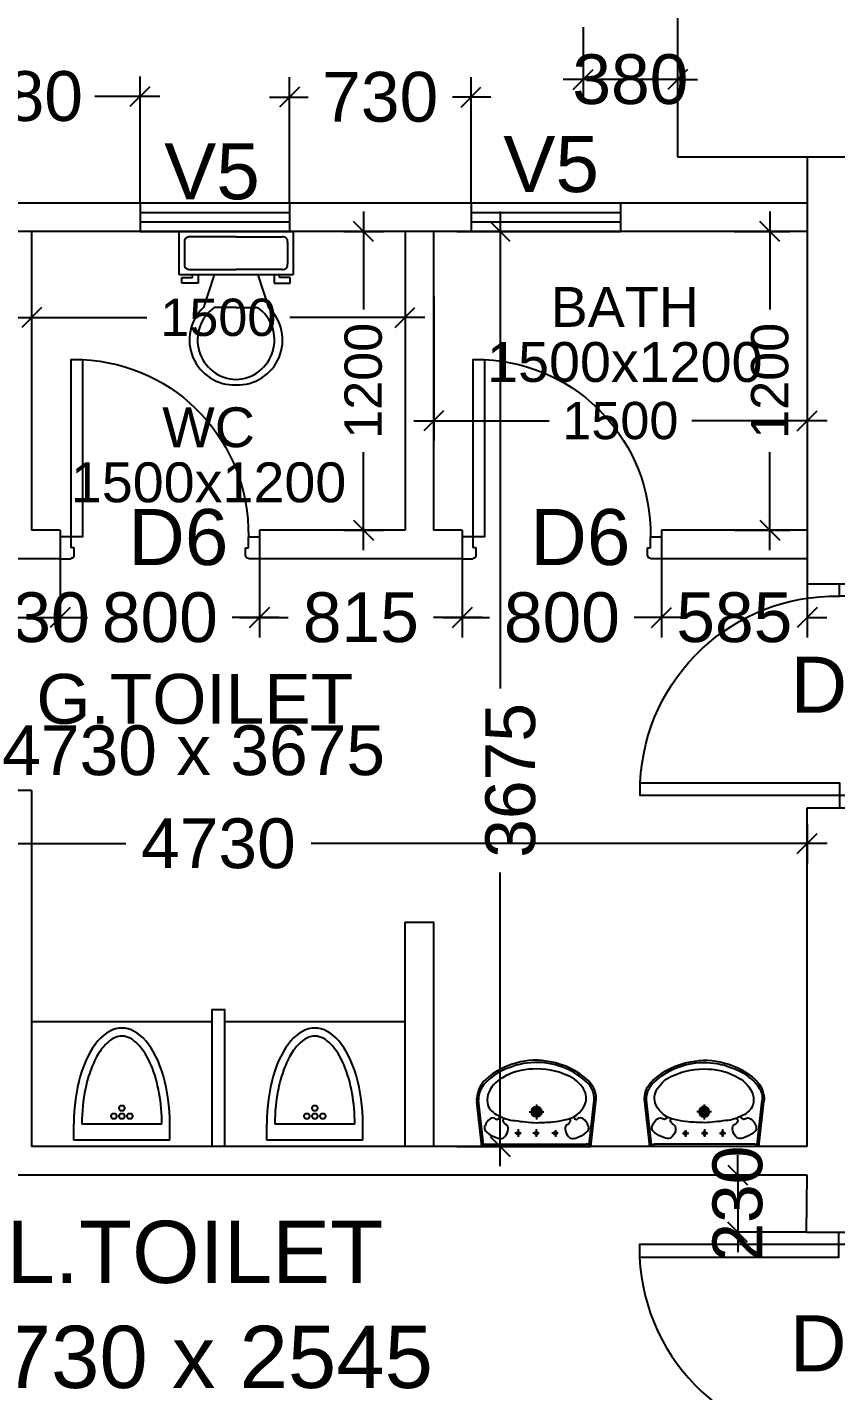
# Model space of a CAD drawing. Extents: x 7620542 to 7843793, y -6476226 to -6093835.
# Drawn here: x 7645176 to 7648424, y -6342722 to -6337245 of the extents above; entities that cross this region are included whole.
import ezdxf
from ezdxf.enums import TextEntityAlignment as Align

# ---------------------------------------------------------------- set-up
doc = ezdxf.new("R2010")
doc.units = 0
doc.header["$LTSCALE"] = 600
doc.header["$MEASUREMENT"] = 0
doc.header["$PDMODE"] = 35
doc.layers.get('0').update_dxf_attribs({"linetype": 'CONTINUOUS'})
doc.layers.get('Defpoints').update_dxf_attribs({"linetype": 'CONTINUOUS'})
for name, color, linetype in [('DIM-TEXT', 8, 'CONTINUOUS'), ('DOOR', 32, 'CONTINUOUS'), ('joinery', 7, 'CONTINUOUS'), ('LA-column', 3, 'CONTINUOUS'), ('Room Dim', 1, 'CONTINUOUS'), ('T Wall', 8, 'CONTINUOUS'), ('TEXT', 6, 'CONTINUOUS'), ('Toi-Euip', 8, 'CONTINUOUS'), ('toi-fix', 46, 'CONTINUOUS'), ('Wall', 1, 'CONTINUOUS'), ('Walls', 7, 'CONTINUOUS'), ('WIN', 151, 'CONTINUOUS'), ('Working Dim', 5, 'CONTINUOUS')]:
    doc.layers.add(name, color=color, linetype=linetype)
doc.styles.add('ari', font='arial.ttf')
doc.styles.add('ARIAL', font='arial.ttf')
doc.styles.add('RT', font='romant.shx')
doc.dimstyles.new('int. dim', dxfattribs={"dimtxt": 450, "dimasz": 80, "dimexe": 80, "dimexo": 0, "dimgap": 70, "dimtad": 0, "dimdec": 0, "dimzin": 12, "dimdsep": 46, "dimtxsty": 'ari', "dimblk": 'OBLIQUE', "dimcen": 2, "dimdle": 80, "dimclrd": 256, "dimclre": 256, "dimclrt": 6, "dimadec": 0, "dimazin": 0, "dimtfac": 1, "dimtdec": 0, "dimtix": 1, "dimtmove": 2, "dimatfit": 3, "dimfxl": 1, "dimtolj": 1, "dimtzin": 0, "dimlwd": -1, "dimlwe": -1, "dimarcsym": 0})
doc.dimstyles.new('TEXT', dxfattribs={"dimscale": 0, "dimtxt": 600, "dimasz": 300, "dimexe": 300, "dimexo": 30, "dimgap": 50, "dimtad": 0, "dimdec": 0, "dimzin": 0, "dimdsep": 46, "dimtxsty": 'RT', "dimblk": 'OBLIQUE', "dimcen": 0.09, "dimdle": 300, "dimclrd": 256, "dimclre": 256, "dimclrt": 170, "dimadec": 0, "dimazin": 0, "dimtfac": 1, "dimtdec": 0, "dimtofl": 0, "dimtmove": 2, "dimatfit": 3, "dimfxl": 1, "dimfrac": 2, "dimtolj": 1, "dimtzin": 0, "dimlwd": -1, "dimlwe": -1, "dimarcsym": 0})

# ---------------------------------------------------------------- blocks, each defined once
blk = doc.blocks.new('_Oblique')
at = {"color": 0, "linetype": 'ByBlock', "lineweight": -2}
blk.add_line((-0.5, -0.5), (0.5, 0.5), dxfattribs=at)
blk = doc.blocks.new('*D552')
at = {"layer": 'Defpoints', "color": 0, "transparency": 16777216}
for p in [(7647409, -6337245.4, 47.4), (7647789, -6337245.4, 47.4), (7647409, -6337455)]:
    blk.add_point(p, dxfattribs=at)
at = {"layer": 'Working Dim', "transparency": 16777216}
for p, q in [((7647409, -6337245.4), (7647409, -6337535)), ((7647789, -6337245.4), (7647789, -6337535)), ((7647409, -6337455), (7647329, -6337455)), ((7647789, -6337455), (7647409, -6337455)), ((7647789, -6337455), (7647869, -6337455))]:
    blk.add_line(p, q, dxfattribs=at)
at = {"layer": 'Working Dim', "transparency": 16777216, "xscale": 80, "yscale": 80, "zscale": 80}
blk.add_blockref('_Oblique', (7647409, -6337455), dxfattribs=at)
at = {"layer": 'Working Dim', "transparency": 16777216, "xscale": 80, "yscale": 80, "zscale": 80, "rotation": 180}
blk.add_blockref('_Oblique', (7647789, -6337455), dxfattribs=at)
at = {"layer": 'Working Dim', "color": 6, "transparency": 16777216, "insert": (7647599, -6337455), "char_height": 200, "attachment_point": 5, "style": 'ari'}
blk.add_mtext('\\A1;380', dxfattribs=at)
blk = doc.blocks.new('Z$W@#1841')
at = {"layer": 'DOOR'}
for p, q in [((-267.6, -167.4), (-317.3, -167.4)), ((-317.3, -167.4), (-317.3, -267.4)), ((-267.6, -217.9), (-267.6, -167.4)), ((-254.1, -217.9), (-267.6, -217.9)), ((-254.1, -253.9), (-254.1, -217.9)), ((519.5, -253.9), (519.5, -217.9)), ((519.5, -217.9), (533, -217.9)), ((533, -217.9), (533, -167.4)), ((533, -167.4), (582.7, -167.4)), ((582.7, -167.4), (582.7, -267.4)), ((-317.3, -267.4), (-267.6, -267.4)), ((-267.6, -267.4), (-267.6, -265.2)), ((-254.1, -253.9), (-256.3, -253.9)), ((519.5, -253.9), (521.7, -253.9)), ((533, -267.4), (533, -265.2)), ((582.7, -267.4), (533, -267.4))]:
    blk.add_line(p, q, dxfattribs=at)
blk.add_lwpolyline([(482.5, 633.2), (482.5, -167.4), (533, -167.4), (533, 633.2)], close=True, dxfattribs=at)
at = {"layer": 'DOOR', "color": 145}
blk.add_arc((518.4, -152.1), 786.1, 92.6177, 181.1129, dxfattribs=at)
at = {"layer": 'DOOR'}
for centre, start, end in [((-267.6, -253.9), 270, 0), ((533, -253.9), 180, 270)]:
    blk.add_arc(centre, 11.2, start, end, dxfattribs=at)
blk = doc.blocks.new('URI')
at = {"layer": 'toi-fix', "color": 8}
for p, q in [((0, 0), (0, 75)), ((412.5, 75), (37.5, 75)), ((450, 0), (450, 75)), ((450, 0), (0, 0))]:
    blk.add_line(p, q, dxfattribs=at)
for centre in [(225, 150), (187.5, 112.5), (225, 112.5), (262.5, 112.5)]:
    blk.add_circle(centre, 13, dxfattribs=at)
blk.add_ellipse((225, 75), major_axis=(0, -450), ratio=0.5, start_param=1.570796, end_param=4.712389, dxfattribs=at)
blk.add_open_spline([(412.5, 75), (412.5, 124.2), (408.2, 173.3), (391.4, 268.1), (378.3, 313.3), (348.4, 383.5), (332.7, 410.7), (302.5, 449), (288.3, 462.2), (261, 480.2), (247.9, 485), (222.9, 488.5), (210.7, 487.2), (184.7, 477.8), (170.9, 469.5), (143, 444.1), (129.1, 427.1), (103, 385.3), (91, 360.6), (70, 305.1), (61.2, 274.4), (43.3, 189.6), (37.5, 132.5), (37.5, 75.3), (37.5, 75.1), (37.5, 75)], degree=3, knots=[1.570797, 1.570797, 1.570797, 1.570797, 1.912721, 1.912721, 2.274933, 2.274933, 2.575852, 2.575852, 2.824182, 2.824182, 3.072511, 3.072511, 3.320841, 3.320841, 3.569171, 3.569171, 3.817501, 3.817501, 4.06583, 4.06583, 4.31416, 4.31416, 4.71135, 4.71135, 4.712389, 4.712389, 4.712389, 4.712389], dxfattribs=at)
blk = doc.blocks.new('A$C70ED7303')
at = {"layer": 'toi-fix', "color": 8}
for p, q in [((0, 0), (229, 0)), ((229, 0), (229, -174.4)), ((-229, 0), (0, 0)), ((-229, -174.4), (-229, 0)), ((-207.2, -43.6), (-207.2, -130.8)), ((0, -21.8), (-185.4, -21.8)), ((0, -21.8), (185.4, -21.8)), ((207.2, -43.6), (207.2, -130.8)), ((-185.4, -152.6), (0, -152.6)), ((185.4, -152.6), (0, -152.6)), ((229, -174.4), (-229, -174.4)), ((-218.1, -207.2), (-218.1, -185.4)), ((-218.1, -185.4), (-174.4, -185.4)), ((-152.6, -207.2), (-218.1, -207.2)), ((-174.4, -185.4), (-174.4, -174.4)), ((-152.6, -174.4), (-152.6, -207.2)), ((-87.2, -174.4), (-130.8, -305.3)), ((87.2, -174.4), (130.8, -305.3)), ((152.6, -174.4), (152.6, -207.2)), ((152.6, -207.2), (218.1, -207.2)), ((174.4, -185.4), (174.4, -174.4)), ((218.1, -185.4), (174.4, -185.4)), ((218.1, -207.2), (218.1, -185.4)), ((0, -305.3), (-87.2, -305.3)), ((0, -305.3), (87.2, -305.3))]:
    blk.add_line(p, q, dxfattribs=at)
for centre, major_axis, start_param, end_param in [((-188.1, -40.9), (13.6, -13.6), 2.214297, 4.068888), ((188.1, -40.9), (13.6, -13.6), 0.643501, 2.498091), ((-188.1, -133.6), (-13.6, -13.6), 5.35589, 7.21048), ((188.1, -133.6), (-13.6, -13.6), 0.643501, 2.498091), ((-6.6, -436.2), (-127.6, -127.6), 4.686239, 7.105146), ((4.7, -435.5), (-112.7, -112.7), 4.541602, 7.039318), ((6.6, -436.2), (55.8, -171.6), -0.351019, 2.067888), ((-4.7, -435.5), (-112.7, -112.7), 0.814663, 3.31238)]:
    blk.add_ellipse(centre, major_axis=major_axis, ratio=1, start_param=start_param, end_param=end_param, dxfattribs=at)
blk = doc.blocks.new('A$C4D064DB7')
at = {"layer": 'Toi-Euip', "color": 8}
for p, q in [((-219.3, -1), (-239.3, 178)), ((-212.3, 5.4), (-232.3, 184.5)), ((0.9, 167), (0.9, 107.5)), ((212.2, 4.9), (232.3, 184.5)), ((219.2, -1), (239.3, 178)), ((-28.5, 137.9), (30, 137.9)), ((-73.1, 68.7), (-73.1, 37.2)), ((-0.6, 68.7), (-0.6, 37.2)), ((76.2, 63.6), (76.2, 37.2)), ((-204.6, 8.3), (200.4, 8.3)), ((-61.3, 51.7), (-86.8, 51.7)), ((11.1, 51.7), (-14.3, 51.7)), ((87.9, 51.7), (62.5, 51.7)), ((-219.3, -1), (219.2, -1))]:
    blk.add_line(p, q, dxfattribs=at)
for centre, radius in [((0.9, 137.9), 20.9), ((0.9, 137.9), 15), ((0.9, 137.9), 10.5), ((-73.1, 51.7), 6.23), ((-0.6, 51.7), 6.23), ((76.2, 51.7), 6.23)]:
    blk.add_circle(centre, radius, dxfattribs=at)
for centre, radius, start, end in [((-15, 63.3), 278.1, 103.6801, 133.1199), ((0.4, 42.8), 293.4, 66.1951, 111.8497), ((-3.7, 79.1), 265.8, 77.1391, 106.8516), ((11, 56.9), 284.8, 46.3845, 81.023), ((-115.7, 175.3), 119.3, 121.8415, 151.2146), ((-79.5, 166.9), 122.1, 117.7975, 160.6946), ((-52.1, 129.5), 194.1, 106.9894, 130.6854), ((-12.7, 69.4), 239.9, 90.5187, 121.0564), ((4.5, 21.6), 288.4, 65.4107, 93.8454), ((17.4, 64.4), 266.9, 46.2173, 67.6674), ((74.5, 158), 135.4, 31.8603, 68.3132), ((-135.9, 190.3), 102.7, 132.34, 168.5521), ((-156.9, 191.3), 75.7, 146.7911, 185.1402), ((131.4, 192.6), 68.8, 336.7779, 32.4081), ((140.9, 188.9), 91.5, 357.2238, 48.0895), ((143.8, 190.8), 96.4, 352.3942, 48.6169), ((-159.3, 187.8), 80.7, 163.2392, 186.9959), ((-105.8, 184.4), 91.8, 165.5854, 192.6546), ((-124.3, 195.5), 77.6, 203.693, 246.3813), ((98.1, 210.4), 106.4, 278.0202, 335.0221), ((-154.2, 64.6), 55.1, 124.9669, 161.6496), ((-174.7, 96.4), 17.3, 50.4642, 129.5358), ((-157.9, 115.7), 8.33, 226.0403, 306.1074), ((-73.6, 263.8), 161.7, 239.5902, 265.9719), ((-156.5, 116.7), 8.45, 294.5104, 30.3287), ((-126.4, 102.5), 8.28, 83.1526, 217.3039), ((157.9, 115.9), 7.49, 165.1523, 247.9307), ((159.9, 115.7), 8.33, 233.8926, 313.9597), ((176.7, 96.4), 17.3, 50.4642, 129.5358), ((156.2, 64.6), 55.1, 18.3504, 55.0331), ((-188.7, 72.6), 20.1, 152.4908, 243.191), ((-161, 71.5), 47.7, 305.0585, 347.193), ((-110.1, 109.7), 26, 208.2715, 253.614), ((-144.2, 69.4), 30.9, 343.9654, 29.9209), ((33.5, 869.5), 776.1, 261.2228, 267.52), ((-3.1, 803.8), 709.6, 270.2431, 275.5482), ((44.3, 384), 287.3, 274.2321, 283.8267), ((146.2, 69.4), 30.9, 150.0791, 196.0346), ((163, 71.5), 47.7, 192.807, 234.9415), ((112.1, 109.7), 26, 286.386, 331.7285), ((129.6, 102.2), 7.16, 318.2984, 78.6803), ((190.7, 72.6), 20.1, 296.809, 27.5092), ((-200, -15.1), 23.9, 101.1451, 143.7785), ((-120.2, 149.2), 122.2, 230.5982, 250.4136), ((-145.6, 63.1), 33, 241.9192, 291.3561), ((147.6, 63.1), 33, 248.6439, 298.0808), ((122.2, 149.2), 122.2, 289.5864, 309.4018), ((199.8, -16.6), 24.9, 38.7487, 88.5796)]:
    blk.add_arc(centre, radius, start, end, dxfattribs=at)
blk = doc.blocks.new('*D820')
at = {"layer": 'Defpoints', "color": 0, "transparency": 16777216}
for p in [(7643579, -6340155.3, 5.1), (7648309, -6340446, 9.4), (7648309, -6340524.3)]:
    blk.add_point(p, dxfattribs=at)
at = {"layer": 'Working Dim', "transparency": 16777216}
for p, q in [((7643579, -6340155.3), (7643579, -6340604.3)), ((7648309, -6340446), (7648309, -6340604.3)), ((7643499, -6340524.3), (7645571.7, -6340524.3)), ((7648389, -6340524.3), (7646316.3, -6340524.3))]:
    blk.add_line(p, q, dxfattribs=at)
at = {"layer": 'Working Dim', "transparency": 16777216, "xscale": 80, "yscale": 80, "zscale": 80, "rotation": 180}
blk.add_blockref('_Oblique', (7643579, -6340524.3), dxfattribs=at)
at = {"layer": 'Working Dim', "transparency": 16777216, "xscale": 80, "yscale": 80, "zscale": 80}
blk.add_blockref('_Oblique', (7648309, -6340524.3), dxfattribs=at)
at = {"layer": 'Working Dim', "color": 6, "transparency": 16777216, "insert": (7645944, -6340524.3), "char_height": 200, "attachment_point": 5, "style": 'ari'}
blk.add_mtext('\\A1;4730', dxfattribs=at)
blk = doc.blocks.new('*D821')
at = {"layer": 'Defpoints', "color": 0, "transparency": 16777216}
for p in [(7646902.5, -6338065.4, 5.1), (7647076.1, -6338065.4), (7646902.5, -6341740.4, -7.4)]:
    blk.add_point(p, dxfattribs=at)
at = {"layer": 'Working Dim', "transparency": 16777216}
for p, q in [((7647076.1, -6337985.4), (7647076.1, -6339901.1)), ((7646902.5, -6338065.4), (7647156.1, -6338065.4)), ((7647076.1, -6341820.4), (7647076.1, -6340639.7)), ((7646902.5, -6341740.4), (7647156.1, -6341740.4))]:
    blk.add_line(p, q, dxfattribs=at)
at = {"layer": 'Working Dim', "transparency": 16777216, "xscale": 80, "yscale": 80, "zscale": 80}
for p, rotation in [((7647076.1, -6338065.4), 90), ((7647076.1, -6341740.4), 270)]:
    blk.add_blockref('_Oblique', p, dxfattribs=dict(at, rotation=rotation))
at = {"layer": 'Working Dim', "color": 6, "transparency": 16777216, "insert": (7647117.8, -6340270.4), "char_height": 200, "attachment_point": 5, "rotation": 90, "style": 'ari'}
blk.add_mtext('\\A1;3675', dxfattribs=at)
blk = doc.blocks.new('*D824')
at = {"layer": 'Defpoints', "color": 0, "transparency": 16777216}
for p in [(7645193.9, -6338254.4, 5.1), (7646693.9, -6338288, 5.1), (7646693.9, -6338411.3)]:
    blk.add_point(p, dxfattribs=at)
at = {"layer": 'Working Dim', "transparency": 16777216}
for p, q in [((7645193.9, -6338254.4), (7645193.9, -6338491.3)), ((7646693.9, -6338288), (7646693.9, -6338491.3)), ((7645113.9, -6338411.3), (7645657.2, -6338411.3)), ((7646773.9, -6338411.3), (7646230.5, -6338411.3))]:
    blk.add_line(p, q, dxfattribs=at)
at = {"layer": 'Working Dim', "transparency": 16777216, "xscale": 80, "yscale": 80, "zscale": 80, "rotation": 180}
blk.add_blockref('_Oblique', (7645193.9, -6338411.3), dxfattribs=at)
at = {"layer": 'Working Dim', "transparency": 16777216, "xscale": 80, "yscale": 80, "zscale": 80}
blk.add_blockref('_Oblique', (7646693.9, -6338411.3), dxfattribs=at)
at = {"layer": 'Working Dim', "color": 6, "transparency": 16777216, "insert": (7645943.9, -6338411.3), "char_height": 150, "attachment_point": 5, "style": 'ari'}
blk.add_mtext('\\A1;1500', dxfattribs=at)
blk = doc.blocks.new('*D825')
at = {"layer": 'Defpoints', "color": 0, "transparency": 16777216}
for p in [(7646448.2, -6338065.4, 5.1), (7646526.7, -6338065.4), (7646448.2, -6339265.4, 5.1)]:
    blk.add_point(p, dxfattribs=at)
at = {"layer": 'Working Dim', "transparency": 16777216}
for p, q in [((7646526.7, -6337985.4), (7646526.7, -6338378.7)), ((7646448.2, -6338065.4), (7646606.7, -6338065.4)), ((7646526.7, -6339345.4), (7646526.7, -6338952)), ((7646448.2, -6339265.4), (7646606.7, -6339265.4))]:
    blk.add_line(p, q, dxfattribs=at)
at = {"layer": 'Working Dim', "transparency": 16777216, "xscale": 80, "yscale": 80, "zscale": 80}
for p, rotation in [((7646526.7, -6338065.4), 90), ((7646526.7, -6339265.4), 270)]:
    blk.add_blockref('_Oblique', p, dxfattribs=dict(at, rotation=rotation))
at = {"layer": 'Working Dim', "color": 6, "transparency": 16777216, "insert": (7646526.7, -6338665.4), "char_height": 150, "attachment_point": 5, "rotation": 90, "style": 'ari'}
blk.add_mtext('\\A1;1200', dxfattribs=at)
blk = doc.blocks.new('*D826')
at = {"layer": 'Defpoints', "color": 0, "transparency": 16777216}
for p in [(7646808.9, -6338327.2, 5.1), (7648309, -6338327.2, 10.3), (7648309, -6338826)]:
    blk.add_point(p, dxfattribs=at)
at = {"layer": 'Working Dim', "transparency": 16777216}
for p, q in [((7646808.9, -6338327.2), (7646808.9, -6338906)), ((7648309, -6338327.2), (7648309, -6338906)), ((7646728.9, -6338826), (7647272.3, -6338826)), ((7648389, -6338826), (7647845.6, -6338826))]:
    blk.add_line(p, q, dxfattribs=at)
at = {"layer": 'Working Dim', "transparency": 16777216, "xscale": 80, "yscale": 80, "zscale": 80, "rotation": 180}
blk.add_blockref('_Oblique', (7646808.9, -6338826), dxfattribs=at)
at = {"layer": 'Working Dim', "transparency": 16777216, "xscale": 80, "yscale": 80, "zscale": 80}
blk.add_blockref('_Oblique', (7648309, -6338826), dxfattribs=at)
at = {"layer": 'Working Dim', "color": 6, "transparency": 16777216, "insert": (7647558.9, -6338826), "char_height": 150, "attachment_point": 5, "style": 'ari'}
blk.add_mtext('\\A1;1500', dxfattribs=at)
blk = doc.blocks.new('*D827')
at = {"layer": 'Defpoints', "color": 0, "transparency": 16777216}
for p in [(7648016.4, -6338065.4, 5.1), (7648159.7, -6338065.4), (7648016.4, -6339265.4, 5.1)]:
    blk.add_point(p, dxfattribs=at)
at = {"layer": 'Working Dim', "transparency": 16777216}
for p, q in [((7648159.7, -6337985.4), (7648159.7, -6338378.7)), ((7648016.4, -6338065.4), (7648239.7, -6338065.4)), ((7648159.7, -6339345.4), (7648159.7, -6338952)), ((7648016.4, -6339265.4), (7648239.7, -6339265.4))]:
    blk.add_line(p, q, dxfattribs=at)
at = {"layer": 'Working Dim', "transparency": 16777216, "xscale": 80, "yscale": 80, "zscale": 80}
for p, rotation in [((7648159.7, -6338065.4), 90), ((7648159.7, -6339265.4), 270)]:
    blk.add_blockref('_Oblique', p, dxfattribs=dict(at, rotation=rotation))
at = {"layer": 'Working Dim', "color": 6, "transparency": 16777216, "insert": (7648159.7, -6338665.4), "char_height": 150, "attachment_point": 5, "rotation": 90, "style": 'ari'}
blk.add_mtext('\\A1;1200', dxfattribs=at)
blk = doc.blocks.new('*D835')
at = {"layer": 'Defpoints', "color": 0, "linetype": 'Continuous', "transparency": 16777216}
for p in [(7658166.6, -6335351), (7641399, -6337015.4, -0.2), (7658166.6, -6337015.4, 11187)]:
    blk.add_point(p, dxfattribs=at)
at = {"layer": 'DIM-TEXT', "transparency": 16777216}
for p, q in [((7641399, -6337015.4), (7641399, -6335051)), ((7658166.6, -6337015.4), (7658166.6, -6335051)), ((7641099, -6335351), (7643885.4, -6335351)), ((7658466.6, -6335351), (7655680.1, -6335351))]:
    blk.add_line(p, q, dxfattribs=at)
at = {"layer": 'DIM-TEXT', "linetype": 'Continuous', "transparency": 16777216, "xscale": 300, "yscale": 300, "zscale": 300, "rotation": 180}
blk.add_blockref('_Oblique', (7641399, -6335351), dxfattribs=at)
at = {"layer": 'DIM-TEXT', "linetype": 'Continuous', "transparency": 16777216, "xscale": 300, "yscale": 300, "zscale": 300}
blk.add_blockref('_Oblique', (7658166.6, -6335351), dxfattribs=at)
at = {"layer": 'DIM-TEXT', "color": 170, "linetype": 'Continuous', "transparency": 16777216, "insert": (7649782.8, -6335351), "char_height": 750, "attachment_point": 5, "style": 'ari'}
blk.add_mtext('\\A1;{\\H0.8x;ATTENDANT WAITING HALLS\\P(NIGHT STAY)}', dxfattribs=at)
blk = doc.blocks.new('*D1744')
at = {"layer": 'Defpoints', "color": 0, "transparency": 16777216}
for p in [(7645078.9, -6339380.4), (7645308.9, -6339380.4), (7645308.9, -6339616.3)]:
    blk.add_point(p, dxfattribs=at)
at = {"layer": 'Working Dim', "transparency": 16777216}
for p, q in [((7645078.9, -6339380.4), (7645078.9, -6339696.3)), ((7645308.9, -6339380.4), (7645308.9, -6339696.3)), ((7645078.9, -6339616.3), (7644998.9, -6339616.3)), ((7645078.9, -6339616.3), (7645308.9, -6339616.3)), ((7645308.9, -6339616.3), (7645388.9, -6339616.3))]:
    blk.add_line(p, q, dxfattribs=at)
at = {"layer": 'Working Dim', "transparency": 16777216, "xscale": 80, "yscale": 80, "zscale": 80}
blk.add_blockref('_Oblique', (7645078.9, -6339616.3), dxfattribs=at)
at = {"layer": 'Working Dim', "transparency": 16777216, "xscale": 80, "yscale": 80, "zscale": 80, "rotation": 180}
blk.add_blockref('_Oblique', (7645308.9, -6339616.3), dxfattribs=at)
at = {"layer": 'Working Dim', "color": 6, "transparency": 16777216, "insert": (7645193.9, -6339616.3), "char_height": 200, "attachment_point": 5, "style": 'ari'}
blk.add_mtext('\\A1;230', dxfattribs=at)
blk = doc.blocks.new('*D1745')
at = {"layer": 'Defpoints', "color": 0, "transparency": 16777216}
for p in [(7645308.9, -6339380.4), (7646108.9, -6339380.4), (7646108.9, -6339616.3)]:
    blk.add_point(p, dxfattribs=at)
at = {"layer": 'Working Dim', "transparency": 16777216}
for p, q in [((7645308.9, -6339380.4), (7645308.9, -6339696.3)), ((7646108.9, -6339380.4), (7646108.9, -6339696.3)), ((7645228.9, -6339616.3), (7645418.1, -6339616.3)), ((7646188.9, -6339616.3), (7645999.6, -6339616.3))]:
    blk.add_line(p, q, dxfattribs=at)
at = {"layer": 'Working Dim', "transparency": 16777216, "xscale": 80, "yscale": 80, "zscale": 80, "rotation": 180}
blk.add_blockref('_Oblique', (7645308.9, -6339616.3), dxfattribs=at)
at = {"layer": 'Working Dim', "transparency": 16777216, "xscale": 80, "yscale": 80, "zscale": 80}
blk.add_blockref('_Oblique', (7646108.9, -6339616.3), dxfattribs=at)
at = {"layer": 'Working Dim', "color": 6, "transparency": 16777216, "insert": (7645708.9, -6339616.3), "char_height": 200, "attachment_point": 5, "style": 'ari'}
blk.add_mtext('\\A1;800', dxfattribs=at)
blk = doc.blocks.new('*D1746')
at = {"layer": 'Defpoints', "color": 0, "transparency": 16777216}
for p in [(7646108.9, -6339380.4), (7646923.9, -6339380.4), (7646923.9, -6339616.3)]:
    blk.add_point(p, dxfattribs=at)
at = {"layer": 'Working Dim', "transparency": 16777216}
for p, q in [((7646108.9, -6339380.4), (7646108.9, -6339696.3)), ((7646923.9, -6339380.4), (7646923.9, -6339696.3)), ((7646028.9, -6339616.3), (7646224.5, -6339616.3)), ((7647003.9, -6339616.3), (7646808.2, -6339616.3))]:
    blk.add_line(p, q, dxfattribs=at)
at = {"layer": 'Working Dim', "transparency": 16777216, "xscale": 80, "yscale": 80, "zscale": 80, "rotation": 180}
blk.add_blockref('_Oblique', (7646108.9, -6339616.3), dxfattribs=at)
at = {"layer": 'Working Dim', "transparency": 16777216, "xscale": 80, "yscale": 80, "zscale": 80}
blk.add_blockref('_Oblique', (7646923.9, -6339616.3), dxfattribs=at)
at = {"layer": 'Working Dim', "color": 6, "transparency": 16777216, "insert": (7646516.4, -6339616.3), "char_height": 200, "attachment_point": 5, "style": 'ari'}
blk.add_mtext('\\A1;815', dxfattribs=at)
blk = doc.blocks.new('*D1747')
at = {"layer": 'Defpoints', "color": 0, "transparency": 16777216}
for p in [(7646923.9, -6339380.4), (7647723.9, -6339380.4), (7647723.9, -6339616.3)]:
    blk.add_point(p, dxfattribs=at)
at = {"layer": 'Working Dim', "transparency": 16777216}
for p, q in [((7646923.9, -6339380.4), (7646923.9, -6339696.3)), ((7647723.9, -6339380.4), (7647723.9, -6339696.3)), ((7646843.9, -6339616.3), (7647033.1, -6339616.3)), ((7647803.9, -6339616.3), (7647614.6, -6339616.3))]:
    blk.add_line(p, q, dxfattribs=at)
at = {"layer": 'Working Dim', "transparency": 16777216, "xscale": 80, "yscale": 80, "zscale": 80, "rotation": 180}
blk.add_blockref('_Oblique', (7646923.9, -6339616.3), dxfattribs=at)
at = {"layer": 'Working Dim', "transparency": 16777216, "xscale": 80, "yscale": 80, "zscale": 80}
blk.add_blockref('_Oblique', (7647723.9, -6339616.3), dxfattribs=at)
at = {"layer": 'Working Dim', "color": 6, "transparency": 16777216, "insert": (7647323.9, -6339616.3), "char_height": 200, "attachment_point": 5, "style": 'ari'}
blk.add_mtext('\\A1;800', dxfattribs=at)
blk = doc.blocks.new('*D1748')
at = {"layer": 'Defpoints', "color": 0, "transparency": 16777216}
for p in [(7647723.9, -6339380.4), (7648308.9, -6339380.4), (7648308.9, -6339616.3)]:
    blk.add_point(p, dxfattribs=at)
at = {"layer": 'Working Dim', "transparency": 16777216}
for p, q in [((7647723.9, -6339380.4), (7647723.9, -6339696.3)), ((7648308.9, -6339380.4), (7648308.9, -6339696.3)), ((7647723.9, -6339616.3), (7647643.9, -6339616.3)), ((7647723.9, -6339616.3), (7647724.7, -6339616.3)), ((7648308.9, -6339616.3), (7648308.1, -6339616.3)), ((7648308.9, -6339616.3), (7648388.9, -6339616.3))]:
    blk.add_line(p, q, dxfattribs=at)
at = {"layer": 'Working Dim', "transparency": 16777216, "xscale": 80, "yscale": 80, "zscale": 80}
blk.add_blockref('_Oblique', (7647723.9, -6339616.3), dxfattribs=at)
at = {"layer": 'Working Dim', "transparency": 16777216, "xscale": 80, "yscale": 80, "zscale": 80, "rotation": 180}
blk.add_blockref('_Oblique', (7648308.9, -6339616.3), dxfattribs=at)
at = {"layer": 'Working Dim', "color": 6, "transparency": 16777216, "insert": (7648016.4, -6339616.3), "char_height": 200, "attachment_point": 5, "style": 'ari'}
blk.add_mtext('\\A1;585', dxfattribs=at)
blk = doc.blocks.new('*D1753')
at = {"layer": 'Defpoints', "color": 0, "transparency": 16777216}
for p in [(7648309, -6341855.4), (7648030.1, -6342085.2), (7648306.5, -6342085.2)]:
    blk.add_point(p, dxfattribs=at)
at = {"layer": 'Working Dim', "transparency": 16777216}
for p, q in [((7648030.1, -6341855.4), (7648030.1, -6341775.4)), ((7648309, -6341855.4), (7647950.1, -6341855.4)), ((7648030.1, -6341855.4), (7648030.1, -6342085.2)), ((7648306.5, -6342085.2), (7647950.1, -6342085.2)), ((7648030.1, -6342085.2), (7648030.1, -6342165.2))]:
    blk.add_line(p, q, dxfattribs=at)
at = {"layer": 'Working Dim', "transparency": 16777216, "xscale": 80, "yscale": 80, "zscale": 80}
for p, rotation in [((7648030.1, -6341855.4), 270), ((7648030.1, -6342085.2), 90)]:
    blk.add_blockref('_Oblique', p, dxfattribs=dict(at, rotation=rotation))
at = {"layer": 'Working Dim', "color": 6, "transparency": 16777216, "insert": (7648030.1, -6341970.3), "char_height": 200, "attachment_point": 5, "rotation": 90, "style": 'ari'}
blk.add_mtext('\\A1;230', dxfattribs=at)
blk = doc.blocks.new('*D1755')
at = {"layer": 'Defpoints', "color": 0, "transparency": 16777216}
for p in [(7645629.4, -6337522.9), (7644549.3, -6337950.4), (7645629.4, -6337950.4)]:
    blk.add_point(p, dxfattribs=at)
at = {"layer": 'Working Dim', "transparency": 16777216}
for p, q in [((7644549.3, -6337950.4), (7644549.3, -6337442.9)), ((7645629.4, -6337950.4), (7645629.4, -6337442.9)), ((7644469.3, -6337522.9), (7644730.5, -6337522.9)), ((7645709.4, -6337522.9), (7645448.2, -6337522.9))]:
    blk.add_line(p, q, dxfattribs=at)
at = {"layer": 'Working Dim', "transparency": 16777216, "xscale": 80, "yscale": 80, "zscale": 80, "rotation": 180}
blk.add_blockref('_Oblique', (7644549.3, -6337522.9), dxfattribs=at)
at = {"layer": 'Working Dim', "transparency": 16777216, "xscale": 80, "yscale": 80, "zscale": 80}
blk.add_blockref('_Oblique', (7645629.4, -6337522.9), dxfattribs=at)
at = {"layer": 'Working Dim', "color": 6, "transparency": 16777216, "insert": (7645089.4, -6337522.9), "char_height": 200, "attachment_point": 5, "style": 'ari'}
blk.add_mtext('\\A1;1080', dxfattribs=at)
blk = doc.blocks.new('*D1756')
at = {"layer": 'Defpoints', "color": 0, "transparency": 16777216}
for p in [(7646959, -6337525.9), (7646229.4, -6337950.4), (7646959, -6337950.4)]:
    blk.add_point(p, dxfattribs=at)
at = {"layer": 'Working Dim', "transparency": 16777216}
for p, q in [((7646229.4, -6337950.4), (7646229.4, -6337445.9)), ((7646959, -6337950.4), (7646959, -6337445.9)), ((7646149.4, -6337525.9), (7646304.4, -6337525.9)), ((7647039, -6337525.9), (7646884, -6337525.9))]:
    blk.add_line(p, q, dxfattribs=at)
at = {"layer": 'Working Dim', "transparency": 16777216, "xscale": 80, "yscale": 80, "zscale": 80, "rotation": 180}
blk.add_blockref('_Oblique', (7646229.4, -6337525.9), dxfattribs=at)
at = {"layer": 'Working Dim', "transparency": 16777216, "xscale": 80, "yscale": 80, "zscale": 80}
blk.add_blockref('_Oblique', (7646959, -6337525.9), dxfattribs=at)
at = {"layer": 'Working Dim', "color": 6, "transparency": 16777216, "insert": (7646594.2, -6337525.9), "char_height": 200, "attachment_point": 5, "style": 'ari'}
blk.add_mtext('\\A1;730', dxfattribs=at)

msp = doc.modelspace()

# ---------------------------------------------------------------- linework, layer by layer
at = {"layer": 'LA-column', "color": 2, "elevation": -14.83}
msp.add_lwpolyline([(7647789.003, -6337765.366), (7648539.003, -6337765.366), (7648539.003, -6337015.366), (7647789.003, -6337015.366)], close=True, dxfattribs=at)
at = {"layer": 'T Wall', "color": 6, "linetype": 'Continuous'}
for p, q in [((7645193.868, -6338065.365, -14.83), (7645193.868, -6339265.365, -14.83)), ((7646693.868, -6338065.365, -14.83), (7646693.868, -6339265.365, -14.83)), ((7646808.868, -6338065.365, -14.83), (7646808.868, -6339265.365, -14.83)), ((7645308.868, -6339265.365, -14.83), (7645193.868, -6339265.365, -14.83)), ((7645308.868, -6339265.365, -14.83), (7645308.868, -6339380.365, -14.83)), ((7646108.868, -6339265.365, -14.83), (7646108.868, -6339380.365, -14.83)), ((7646693.868, -6339265.365, -14.83), (7646108.868, -6339265.365, -14.83)), ((7646923.868, -6339265.365, -14.83), (7646808.868, -6339265.365, -14.83)), ((7646923.868, -6339265.365, -14.83), (7646923.868, -6339380.365, -14.83)), ((7648308.868, -6339265.365, -14.83), (7647723.868, -6339265.365, -14.83)), ((7647723.868, -6339265.365, -14.83), (7647723.868, -6339380.365, -14.83)), ((7645308.868, -6339380.365, -14.83), (7645078.868, -6339380.365, -14.83)), ((7646923.868, -6339380.365, -14.83), (7646108.868, -6339380.365, -14.83)), ((7648308.868, -6339380.365, -14.83), (7647723.868, -6339380.365, -14.83))]:
    msp.add_line(p, q, dxfattribs=at)
at = {"layer": 'T Wall', "color": 6, "linetype": 'Continuous', "ltscale": 10000, "elevation": -14.83}
for points in [[(7646693.872, -6340840.353), (7646808.872, -6340840.353), (7646808.872, -6341740.353)], [(7646693.872, -6341740.353), (7646693.872, -6340840.353)], [(7645918.866, -6341740.353), (7645918.866, -6341190.353), (7645968.866, -6341190.353), (7645968.866, -6341740.353)], [(7645918.866, -6341240.353), (7645193.866, -6341240.353)], [(7646693.866, -6341240.353), (7645968.866, -6341240.353)]]:
    msp.add_lwpolyline(points, dxfattribs=at)
at = {"layer": 'Wall', "linetype": 'Continuous'}
msp.add_line((7648309.003, -6338065.365, -14.83), (7643579.003, -6338065.366, -14.83), dxfattribs=at)
at = {"layer": 'Wall', "linetype": 'Continuous', "elevation": -14.83}
msp.add_lwpolyline([(7643349.003, -6337950.365), (7648309.003, -6337950.365)], dxfattribs=at)
at = {"layer": 'Walls', "linetype": 'Continuous'}
for p, q in [((7648309.003, -6337765.366, -14.83), (7648309.003, -6339480.365, -14.83)), ((7648309.003, -6339410.363, -14.83), (7648309.003, -6339480.365, -14.83)), ((7648309.003, -6339480.365, -14.83), (7648539.003, -6339480.365, -14.83)), ((7645193.868, -6340310.353, -14.83), (7643578.868, -6340310.353, -14.83)), ((7645193.868, -6340310.353, -14.83), (7645193.868, -6341740.353, -14.83)), ((7648309.003, -6340380.365, -14.83), (7648539.003, -6340380.365, -14.83)), ((7648309.003, -6341740.353, -14.83), (7648309.003, -6340380.365, -14.83)), ((7648309.003, -6341740.353, -14.83), (7645193.868, -6341740.353, -14.83)), ((7648309.003, -6341855.353, -14.83), (7645078.868, -6341855.353, -14.83)), ((7648306.535, -6342085.191, -14.83), (7648309.003, -6341855.353, -14.83)), ((7648306.535, -6342085.191, -14.83), (7648536.535, -6342085.191, -14.83))]:
    msp.add_line(p, q, dxfattribs=at)
at = {"layer": 'WIN', "linetype": 'Continuous'}
for p, q in [((7645629.387, -6337950.43, -14.83), (7646229.387, -6337950.43, -14.83)), ((7645629.387, -6337950.43, -14.83), (7645629.387, -6338065.43, -14.83)), ((7645629.387, -6337988.763, -14.83), (7646229.387, -6337988.763, -14.83)), ((7646229.387, -6337950.43, -14.83), (7646229.387, -6338065.43, -14.83)), ((7646959.003, -6337950.43, -14.83), (7647559.003, -6337950.43, -14.83)), ((7646959.003, -6337950.43, -14.83), (7646959.003, -6338065.43, -14.83)), ((7646959.003, -6337988.763, -14.83), (7647559.003, -6337988.763, -14.83)), ((7647559.003, -6337950.43, -14.83), (7647559.003, -6338065.43, -14.83)), ((7645629.387, -6338027.097, -14.83), (7646229.387, -6338027.097, -14.83)), ((7646959.003, -6338027.097, -14.83), (7647559.003, -6338027.097, -14.83)), ((7645629.387, -6338065.43, -14.83), (7646229.387, -6338065.43, -14.83)), ((7646959.003, -6338065.43, -14.83), (7647559.003, -6338065.43, -14.83))]:
    msp.add_line(p, q, dxfattribs=at)

# ---------------------------------------------------------------- block references
at = {"layer": 'DOOR', "linetype": 'Continuous', "xscale": -0.8887360580265522, "yscale": 0.8887360543012619, "zscale": 0.8887360539016385}
for p in [(7645826.748, -6339142.71, -14.83), (7647441.748, -6339142.71, -14.83)]:
    msp.add_blockref('Z$W@#1841', p, dxfattribs=at)
at = {"layer": 'DOOR', "linetype": 'Continuous', "xscale": -1, "rotation": 90}
msp.add_blockref('Z$W@#1841', (7648271.595, -6339797.65, -14.83), dxfattribs=at)
at = {"layer": 'DOOR', "xscale": 0.8571428582072258, "yscale": 0.8571428582072258, "zscale": 0.8571428582072258}
for p in [(7645363.508, -6341715.353, -14.83), (7646138.508, -6341715.353, -14.83)]:
    msp.add_blockref('URI', p, dxfattribs=at)
at = {"layer": 'DOOR', "linetype": 'Continuous', "rotation": 90}
msp.add_blockref('Z$W@#1841', (7648269.127, -6342667.907, -14.83), dxfattribs=at)
at = {"layer": 'toi-fix', "linetype": 'Continuous'}
msp.add_blockref('A$C70ED7303', (7646014.906, -6338065.366, -14.83), dxfattribs=at)
at = {"layer": 'toi-fix'}
msp.add_blockref('A$C4D064DB7', (7647221.601, -6341739.339, -14.83), dxfattribs=at)
at = {"layer": 'toi-fix', "xscale": -1}
msp.add_blockref('A$C4D064DB7', (7647896.289, -6341739.339, -14.83), dxfattribs=at)

# ---------------------------------------------------------------- texts
at = {"layer": 'joinery', "style": 'ari'}
for p in [(7645918.385, -6337936.195, -11.495), (7647280.688, -6337907.28, -11.495)]:
    msp.add_text('V5', height=225, dxfattribs=at).set_placement(p, align=Align.CENTER)
for s, p in [('D6', (7645582.373, -6339405.229, -9.699)), ('D6', (7647197.373, -6339405.229, -9.699)), ('D5', (7648242.92, -6339998.578, -9.699)), ('D5', (7648240.451, -6342643.91, -25.093))]:
    msp.add_text(s, height=225, dxfattribs=at).set_placement(p)
at = {"layer": 'Room Dim', "style": 'ARIAL'}
for s, height, p in [('1500x1200', 160, (7647576.766, -6338669.749, -14.83)), ('1500x1200', 160, (7645904.622, -6339153.129, -14.83)), ('4730 x 3675', 200, (7645844.701, -6340249.254, -14.83)), ('4730 x 2545', 250, (7645844.701, -6342710.86, -14.83))]:
    msp.add_text(s, height=height, dxfattribs=at).set_placement(p, align=Align.CENTER)
at = {"layer": 'TEXT', "color": 7, "style": 'ARIAL'}
for s, height, p in [('BATH', 160, (7647576.766, -6338448.639, -14.83)), ('WC', 160, (7645904.622, -6338932.019, -14.83)), ('G.TOILET', 200, (7645849.475, -6340042.773, -14.83)), ('L.TOILET', 250, (7645849.475, -6342289.113, -14.83))]:
    msp.add_text(s, height=height, dxfattribs=at).set_placement(p, align=Align.CENTER)

# ---------------------------------------------------------------- dimensions: what is measured, and where the dimension line sits
at = {"layer": 'DIM-TEXT', "linetype": 'Continuous'}
dim = msp.add_linear_dim(base=(7658166.551, -6335351.01, -14.639), p1=(7641399.003, -6337015.366, -14.83), p2=(7658166.551, -6337015.409, 11172.341), angle=180, text='{\\H0.8x;ATTENDANT WAITING HALLS\\P(NIGHT STAY)}', dimstyle='TEXT', override={"dimscale": 1, "dimtxt": 750, "dimexo": 0, "dimtxsty": 'ari'}, dxfattribs=at)
dim.commit()
dim.dimension.update_dxf_attribs({"geometry": '*D835', "text_midpoint": (7649782.777, -6335351.01, -14.639)})
at = {"layer": 'Working Dim'}
for base, p1, p2, angle, override, picture, middle in [((7647409.003, -6337455.033), (7647789.003, -6337245.366, 47.362), (7647409.003, -6337245.366, 47.362), 180, {"dimtxt": 200}, '*D552', (7647599.003, -6337455.033)), ((7646526.734, -6338065.365, -14.83), (7646448.151, -6339265.365, -9.699), (7646448.151, -6338065.365, -9.699), 90, {"dimtxt": 150}, '*D825', (7646526.734, -6338665.365, -14.83)), ((7648159.73, -6338065.365, -14.83), (7648016.368, -6339265.365, -9.699), (7648016.368, -6338065.365, -9.699), 90, {"dimtxt": 150}, '*D827', (7648159.73, -6338665.365, -14.83)), ((7648030.098, -6342085.191, -14.83), (7648309.003, -6341855.353, -14.83), (7648306.535, -6342085.191, -14.83), 90, {"dimtxt": 200, "dimarcsym": 1}, '*D1753', (7648030.098, -6341970.272, -14.83))]:
    dim = msp.add_linear_dim(base=base, p1=p1, p2=p2, angle=angle, dimstyle='int. dim', override=override, dxfattribs=at)
    dim.commit()
    dim.dimension.update_dxf_attribs({"geometry": picture, "text_midpoint": middle})
for base, p1, p2, override, picture, middle in [((7645629.387, -6337522.892, -14.83), (7644549.334, -6337950.43, -14.83), (7645629.387, -6337950.365, -14.83), {"dimtxt": 200, "dimarcsym": 1}, '*D1755', (7645089.361, -6337522.892, -14.83)), ((7646959.003, -6337525.945, -14.83), (7646229.387, -6337950.365, -14.83), (7646959.003, -6337950.365, -14.83), {"dimtxt": 200, "dimarcsym": 1}, '*D1756', (7646594.195, -6337525.945, -14.83)), ((7646693.868, -6338411.308, -14.83), (7645193.868, -6338254.363, -9.699), (7646693.868, -6338288.007, -9.699), {"dimtxt": 150}, '*D824', (7645943.868, -6338411.308, -14.83)), ((7648309.003, -6338826.041, -14.83), (7646808.868, -6338327.243, -9.699), (7648309.003, -6338327.243, -4.568), {"dimtxt": 150}, '*D826', (7647558.936, -6338826.041, -14.83)), ((7645308.868, -6339616.253, -14.83), (7645078.868, -6339380.365, -14.83), (7645308.868, -6339380.365, -14.83), {"dimtxt": 200, "dimarcsym": 1}, '*D1744', (7645193.868, -6339616.253, -14.83)), ((7646108.868, -6339616.253, -14.83), (7645308.868, -6339380.365, -14.83), (7646108.868, -6339380.365, -14.83), {"dimtxt": 200, "dimarcsym": 1}, '*D1745', (7645708.868, -6339616.253, -14.83)), ((7646923.868, -6339616.253, -14.83), (7646108.868, -6339380.365, -14.83), (7646923.868, -6339380.365, -14.83), {"dimtxt": 200, "dimarcsym": 1}, '*D1746', (7646516.368, -6339616.253, -14.83)), ((7647723.868, -6339616.253, -14.83), (7646923.868, -6339380.365, -14.83), (7647723.868, -6339380.365, -14.83), {"dimtxt": 200, "dimarcsym": 1}, '*D1747', (7647323.868, -6339616.253, -14.83)), ((7648308.868, -6339616.253, -14.83), (7647723.868, -6339380.365, -14.83), (7648308.868, -6339380.365, -14.83), {"dimtxt": 200, "dimarcsym": 1}, '*D1748', (7648016.368, -6339616.253, -14.83)), ((7648309.003, -6340524.269, -14.83), (7643579.003, -6340155.312, -9.699), (7648309.003, -6340446.003, -5.452), {"dimtxt": 200}, '*D820', (7645944.003, -6340524.269, -14.83))]:
    dim = msp.add_linear_dim(base=base, p1=p1, p2=p2, dimstyle='int. dim', override=override, dxfattribs=at)
    dim.commit()
    dim.dimension.update_dxf_attribs({"geometry": picture, "text_midpoint": middle})
dim = msp.add_linear_dim(base=(7647076.118, -6338065.365, -14.83), p1=(7646902.468, -6341740.353, -22.278), p2=(7646902.468, -6338065.365, -9.699), angle=90, dimstyle='int. dim', override={"dimtxt": 200}, dxfattribs=at)
dim.commit()
dim.dimension.update_dxf_attribs({"geometry": '*D821', "text_midpoint": (7647117.821, -6340270.383, -14.83), "dimtype": 160})

doc.saveas('drawing.dxf')
